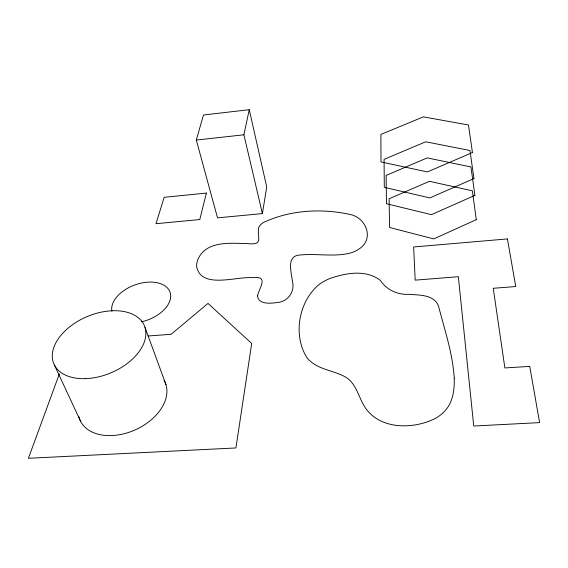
<?xml version="1.0" encoding="UTF-8"?>
<svg xmlns="http://www.w3.org/2000/svg" width="568" height="568" viewBox="0 0 568 568"><rect width="100%" height="100%" fill="white"/><g stroke="black" fill="none" stroke-linecap="round" stroke-linejoin="round"><path stroke-width="0.85" d="M262.395 213.596L266.74 187.042L249.26 109.702L203.486 114.984L196.308 140.055L217.523 217.856L262.395 213.596L243.906 134.793L249.26 109.702M59.37 373.872L28.4 458.298L235.919 447.946L251.702 343.477L208.009 303.404L171.131 334.311L148.142 335.986M196.308 140.055L243.906 134.793M54.464 365.167L80.677 421.47M145.025 327.516L165.955 384.628M111.903 311.264A30.644 18.666 -19.9 0 1 138.642 283.737A30.644 18.666 -19.9 0 1 170.663 295.19A30.644 18.666 -19.9 0 1 141.432 321.822M164.053 380.248A46.548 31.233 -24.3 0 1 134.211 430.31A46.548 31.233 -24.3 0 1 78.902 416.72M454.23 378.146C454.521 388.697 453.328 400.028 446.753 408.719A39.284 29.16 -4.7 0 1 435.478 418.368C413.703 429.415 380.56 429.969 365.38 407.902C359.551 399.269 357.535 388.37 350.229 380.702A32.49 23.991 -12 0 0 346.53 377.663C336.654 371.507 324.47 370.606 314.615 364.365A42.834 29.692 -9.9 0 1 307.039 357.84C292.79 335.596 298.519 302.034 318.506 284.973A40.505 26.739 -9.7 0 1 329.454 278.661C345.245 273.038 366.104 269.125 380.347 280.45C386.723 289.829 397.188 294.806 408.52 294.352C419.589 295.126 436.217 294.401 439.107 308.367C445.142 331.378 452.781 354.254 454.23 378.146M257.56 295.829C258.085 304.81 270.886 303.404 277.205 302.538C287.784 301.849 295.154 291.767 292.449 281.444C291.512 272.242 285.583 255.337 300.657 254.947C316.837 253.427 333.309 256.977 349.32 253.3A20.136 12.269 -9.7 0 0 358.962 249.054C374.965 238.965 365.977 216.869 349.185 214.292C320.913 208.215 289.524 210.075 263.24 222.62A13.859 8.137 -12.9 0 0 258.802 227.314C256.388 237.31 264.759 245.475 247.257 243.594C230.189 243.267 206.049 240.449 197.849 259.59A39.071 23.636 -14.9 0 0 196.634 266.534C201.115 289.41 236.281 276.311 251.993 277.695C269.502 275.452 259.363 287.28 257.56 295.829M206.404 193.077L199.794 219.539L156.008 223.7L164.166 197.302L206.404 193.077M476.296 219.674L433.718 238.915L389.556 227.484L389.123 198.793L429.401 181.306L472.363 190.841L476.296 219.674M474.898 195.349L431.431 214.661L386.453 203.713L386.133 175.427L427.214 157.897L470.95 166.949L474.898 195.349M473.939 178.572L429.848 197.927L384.309 187.334L384.075 159.352L425.709 141.794L469.97 150.499L473.939 178.572M472.441 152.529L427.392 171.941L380.993 161.916L380.894 134.438L423.373 116.859L468.458 124.996L472.441 152.529M507.416 238.922L413.632 246.988L415.194 280.145L458.34 276.701L473.748 426.021L539.6 422.613L529.752 366.388L504.874 367.936L493.237 288.288L515.765 286.549L507.416 238.922M85.335 378.65A49.125 30.544 -22.8 0 0 144.684 326.486A49.125 30.544 -22.8 0 0 67.194 328.922A49.125 30.544 -22.8 0 0 85.335 378.65"/></g></svg>
